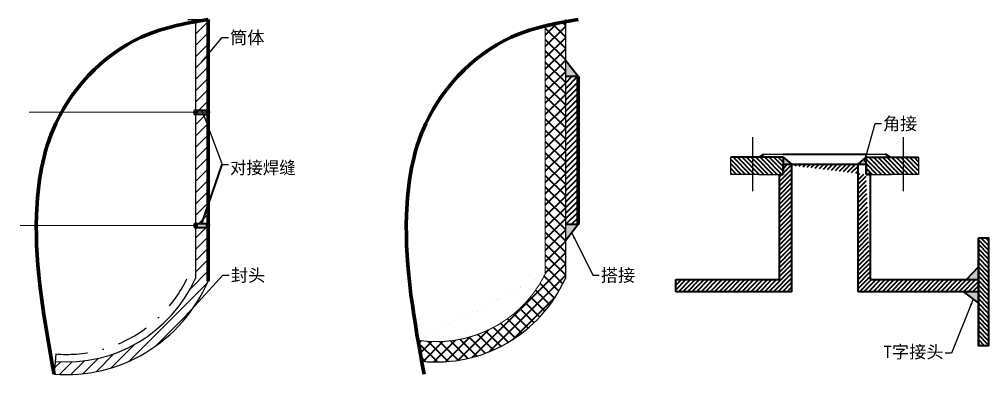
# Model space of a CAD drawing. Header units: millimetres. Extents: x 118 to 511, y -182 to 216.
# Drawn here: x 126.7 to 511.3, y 75.1 to 215.9 of the extents above; entities that cross this region are included whole.
import ezdxf

# ---------------------------------------------------------------- set-up
doc = ezdxf.new("R2010")
doc.units = ezdxf.units.MM
doc.linetypes.add('DASHDOT', pattern=[25.4, 12.7, -6.35, 0, -6.35])
doc.dimstyles.new('ISO-25', dxfattribs={"dimtxt": 2.5, "dimasz": 2.5, "dimexe": 1.25, "dimexo": 0.625, "dimtad": 1, "dimdsep": 46, "dimtxsty": 'Standard', "dimcen": 2.5, "dimadec": 0, "dimazin": 0, "dimtfac": 1, "dimtmove": 0, "dimatfit": 3, "dimfxl": 0, "dimarcsym": 0})

msp = doc.modelspace()

# ---------------------------------------------------------------- hatches: boundary and pattern name
at = {"lineweight": 40}
h = msp.add_hatch(dxfattribs=at)
h.set_pattern_fill('ANSI37', color=256, style=0)
edge = h.paths.add_edge_path()
edge.add_spline(control_points=[(343.348, 214.567), (340.696, 213.947), (338.016, 213.422), (335.348, 212.859)], knot_values=[5.1718793, 5.1718793, 5.1718793, 5.1718793, 13.333717, 13.333717, 13.333717, 13.333717], degree=3, periodic=0)
edge.add_line((335.348, 212.859), (335.348, 115.028))
edge.add_arc((292.102, 136.374), 48.228, 261.34467, 333.72933, ccw=False)
edge.add_line((284.844, 88.696), (286.33, 80.443))
edge.add_arc((292.102, 136.374), 56.228, 264.10794, 335.70075)
edge.add_line((343.348, 113.236), (343.348, 214.567))
for points in [[(343.348, 199.664), (343.348, 193.23), (348.348, 193.23)], [(201.53, 179.922), (196.53, 179.922), (196.53, 178.236), (201.53, 178.236)], [(201.53, 135.021), (196.53, 135.021), (196.53, 133.335), (201.53, 133.335)], [(348.348, 134.574), (343.348, 134.574), (343.348, 128.115)]]:
    msp.add_hatch(color=256, dxfattribs=at).paths.add_polyline_path(points)
h = msp.add_hatch(dxfattribs=at)
h.set_pattern_fill('ANSI31', color=256, scale=0.5, style=0)
h.paths.add_polyline_path([(348.348, 193.23), (343.348, 193.23), (343.348, 134.574), (348.348, 134.574)])
h = msp.add_hatch(color=256, dxfattribs=at)
edge = h.paths.add_edge_path()
edge.add_ellipse((201.53, 179.079), major_axis=(0, 0.947), ratio=0.5375412, start_angle=180, end_angle=360)
edge.add_line((201.53, 180.026), (201.53, 178.132))
edge = h.paths.add_edge_path()
edge.add_line((196.53, 179.079), (196.021, 179.079))
edge.add_ellipse((196.53, 179.079), major_axis=(0, 0.947), ratio=0.5375412, start_angle=90, end_angle=180)
edge.add_line((196.53, 178.132), (196.53, 179.079))
edge = h.paths.add_edge_path()
edge.add_line((196.53, 179.922), (196.53, 180.026))
edge.add_ellipse((196.53, 179.079), major_axis=(0, 0.947), ratio=0.5375412, start_angle=0, end_angle=90)
edge.add_line((196.021, 179.079), (196.53, 179.079))
edge.add_line((196.53, 179.079), (196.53, 179.922))
h = msp.add_hatch(dxfattribs=at)
h.set_pattern_fill('ANSI31', color=256, scale=0.4, style=0)
h.paths.add_polyline_path([(433.069, 158.501), (429.739, 158.501), (429.739, 154.501), (428.269, 154.501), (428.269, 112.802), (387.112, 112.802), (387.112, 108.002), (433.069, 108.002)])
h = msp.add_hatch(dxfattribs=at)
h.set_pattern_fill('ANSI31', color=256, scale=0.4, angle=90, style=0)
h.paths.add_polyline_path([(429.739, 158.501), (429.739, 161.262), (417.714, 161.262), (417.714, 154.501), (419.829, 154.501), (429.739, 154.501)])
h.paths.add_polyline_path([(477.566, 161.262), (462.692, 161.262), (462.692, 154.501), (464.269, 154.501), (472.603, 154.501), (477.566, 154.501)])
h.paths.add_polyline_path([(483.492, 161.262), (477.566, 161.262), (477.566, 154.501), (483.492, 154.501)])
h.paths.add_polyline_path([(417.714, 161.262), (408.939, 161.262), (408.939, 154.501), (417.714, 154.501)])
h = msp.add_hatch(color=256, dxfattribs=at)
h.paths.add_polyline_path([(429.739, 161.262), (429.739, 158.501), (433.069, 158.501)])
h.paths.add_polyline_path([(462.692, 161.262), (459.469, 158.501), (462.692, 158.501)])
h = msp.add_hatch(dxfattribs=at)
h.set_pattern_fill('ANSI31', color=256, scale=0.4, style=0)
h.paths.add_polyline_path([(459.469, 108.002), (459.469, 158.501)], flags=16)
edge = h.paths.add_edge_path()
edge.add_line((459.469, 108.002), (459.469, 158.501))
edge.add_line((462.692, 158.501), (462.692, 154.501))
edge.add_line((429.739, 158.501), (462.692, 158.501))
edge.add_line((464.269, 154.501), (464.269, 112.802))
edge.add_line((462.692, 154.501), (464.269, 154.501))
edge.add_line((464.269, 112.802), (507.215, 112.802))
edge.add_line((507.215, 108.002), (459.469, 108.002))
edge.add_line((507.215, 112.802), (507.215, 108.002))
h = msp.add_hatch(color=256, dxfattribs=at)
edge = h.paths.add_edge_path()
edge.add_ellipse((201.53, 134.178), major_axis=(0, 0.947), ratio=0.5375412, start_angle=180, end_angle=360)
edge.add_line((201.53, 135.125), (201.53, 133.231))
edge = h.paths.add_edge_path()
edge.add_line((196.53, 134.178), (196.021, 134.178))
edge.add_ellipse((196.53, 134.178), major_axis=(0, 0.947), ratio=0.5375412, start_angle=90, end_angle=180)
edge.add_line((196.53, 133.231), (196.53, 134.178))
edge = h.paths.add_edge_path()
edge.add_line((196.53, 135.021), (196.53, 135.125))
edge.add_ellipse((196.53, 134.178), major_axis=(0, 0.947), ratio=0.5375412, start_angle=0, end_angle=90)
edge.add_line((196.021, 134.178), (196.53, 134.178))
edge.add_line((196.53, 134.178), (196.53, 135.021))
h = msp.add_hatch(dxfattribs=at)
h.set_pattern_fill('ANSI31', color=256, scale=0.4, angle=90, style=0)
h.paths.add_polyline_path([(511.295, 129.378), (507.215, 129.378), (507.215, 86.601), (511.295, 86.601)])
h = msp.add_hatch(color=256, dxfattribs=at)
h.paths.add_polyline_path([(507.215, 117.811), (502.545, 112.802), (507.215, 112.802)])
h.paths.add_polyline_path([(507.215, 108.002), (501.338, 108.002), (507.215, 103.442)])

# ---------------------------------------------------------------- linework, layer by layer
for p, q in [((193.53, 215.893), (201.53, 215.893)), ((196.53, 215.893), (196.53, 113.236)), ((196.53, 214.49), (197.933, 215.893)), ((335.348, 212.859), (348.348, 215.893)), ((343.348, 215.893), (343.348, 113.236)), ((196.53, 210), (201.53, 215)), ((196.53, 205.51), (201.53, 210.51)), ((196.53, 201.02), (201.53, 206.02)), ((196.53, 196.53), (201.53, 201.53)), ((196.53, 192.04), (201.53, 197.04)), ((196.53, 187.55), (201.53, 192.55)), ((196.53, 183.059), (201.53, 188.059)), ((196.53, 178.569), (201.53, 183.569)), ((196.53, 174.079), (201.53, 179.079)), ((196.53, 169.589), (201.53, 174.589)), ((196.53, 165.099), (201.53, 170.099)), ((417.714, 147.854), (417.714, 169.281)), ((477.566, 147.854), (477.566, 169.281)), ((196.53, 160.609), (201.53, 165.609)), ((196.53, 156.119), (201.53, 161.119)), ((433.069, 108.002), (433.069, 158.501)), ((459.469, 108.002), (459.469, 158.501)), ((196.53, 151.629), (201.53, 156.629)), ((196.53, 147.138), (201.53, 152.138)), ((196.53, 142.648), (201.53, 147.648)), ((196.53, 138.158), (201.53, 143.158)), ((197.883, 135.021), (201.53, 138.668)), ((196.53, 129.178), (200.687, 133.335)), ((196.53, 124.688), (201.53, 129.688)), ((196.53, 120.198), (201.53, 125.198)), ((196.53, 115.708), (201.53, 120.708)), ((194.504, 109.192), (201.53, 116.217)), ((387.112, 112.802), (428.269, 112.802)), ((387.112, 112.802), (387.112, 108.002)), ((464.269, 112.802), (507.215, 112.802)), ((507.215, 112.802), (507.215, 108.002)), ((170.287, 80.484), (201.173, 111.371)), ((387.112, 108.002), (433.069, 108.002)), ((459.469, 108.002), (507.215, 108.002)), ((180.775, 86.482), (195.175, 100.882)), ((284.844, 88.696), (287.249, 75.339)), ((163.112, 77.799), (172.466, 87.153)), ((141.065, 83.314), (140.43, 75.339)), ((151.829, 75.497), (157.916, 81.584)), ((157.125, 76.302), (164.272, 83.45)), ((140.623, 77.761), (143.052, 80.191)), ((142.559, 75.207), (147.544, 80.192)), ((147.013, 75.171), (152.446, 80.604))]:
    msp.add_line(p, q)
at = {"lineweight": 80}
for p, q in [((201.53, 215.893), (201.53, 112.184)), ((348.348, 193.23), (348.348, 134.574))]:
    msp.add_line(p, q, dxfattribs=at)
at = {"lineweight": 40}
for p, q in [((348.348, 193.23), (343.348, 199.664)), ((348.348, 193.23), (343.348, 193.23)), ((420.251, 161.262), (422.07, 162.501)), ((429.739, 162.501), (462.692, 162.501)), ((472.181, 161.262), (470.361, 162.501)), ((199.03, 135.021), (207.154, 158.379)), ((429.739, 161.262), (408.939, 161.262)), ((429.739, 161.262), (429.739, 154.501)), ((429.739, 161.262), (433.069, 158.501)), ((429.739, 158.501), (462.692, 158.501)), ((429.739, 154.501), (429.739, 158.501)), ((429.739, 158.501), (433.069, 158.501)), ((433.069, 158.501), (433.069, 108.002)), ((459.469, 158.501), (462.692, 161.262)), ((459.469, 158.501), (462.692, 158.501)), ((459.469, 108.002), (459.469, 158.501)), ((459.469, 158.501), (462.692, 158.501)), ((459.469, 108.002), (459.469, 158.501)), ((459.469, 158.501), (462.692, 158.501)), ((462.692, 154.501), (462.692, 161.262)), ((462.692, 161.262), (483.492, 161.262)), ((462.692, 158.501), (462.692, 154.501)), ((462.692, 158.501), (462.692, 154.501)), ((462.692, 158.501), (462.692, 154.501)), ((483.492, 161.262), (483.492, 161.262)), ((428.269, 154.501), (429.739, 154.501)), ((428.269, 112.802), (428.269, 154.501)), ((428.269, 154.501), (429.739, 154.501)), ((462.692, 154.501), (464.269, 154.501)), ((462.692, 154.501), (464.269, 154.501)), ((464.269, 154.501), (464.269, 112.802)), ((464.269, 154.501), (464.269, 112.802)), ((348.348, 134.574), (343.348, 134.574)), ((348.348, 134.574), (343.348, 128.115)), ((507.215, 129.378), (507.215, 86.626)), ((502.545, 112.802), (507.215, 117.811)), ((387.112, 108.002), (387.112, 112.802)), ((387.112, 112.802), (428.269, 112.802)), ((464.269, 112.802), (507.215, 112.802)), ((464.269, 112.802), (507.215, 112.802)), ((507.215, 112.802), (507.215, 108.002)), ((507.215, 112.802), (507.215, 108.002)), ((433.069, 108.002), (387.112, 108.002)), ((507.215, 108.002), (459.469, 108.002)), ((507.215, 108.002), (459.469, 108.002)), ((501.338, 108.002), (507.215, 103.442))]:
    msp.add_line(p, q, dxfattribs=at)
at = {"linetype": 'Continuous'}
for p, q in [((416.939, 162.501), (416.939, 162.501)), ((422.07, 162.501), (429.739, 162.501)), ((462.692, 162.501), (470.361, 162.501)), ((475.492, 162.501), (475.492, 162.501)), ((475.492, 162.501), (475.492, 162.501)), ((408.939, 154.501), (408.939, 161.262)), ((483.492, 161.262), (483.492, 154.501)), ((419.829, 154.501), (408.939, 154.501)), ((419.829, 154.501), (429.739, 154.501)), ((428.269, 154.501), (428.269, 112.802)), ((462.692, 154.501), (472.603, 154.501)), ((464.269, 154.501), (464.269, 112.802)), ((483.492, 154.501), (472.603, 154.501))]:
    msp.add_line(p, q, dxfattribs=at)
at = {"lineweight": 70}
msp.add_lwpolyline([(335.348, 213.901, 0.4, 0.4, 0), (335.348, 115.028, 0.4, 0.4, -0.3267763), (284.844, 88.696, 0.4, 0.4, -0.3070455)], format="xyseb", dxfattribs=at)
at = {"lineweight": 40, "const_width": 0.4}
for points in [[(201.53, 179.079), (130.428, 179.079)], [(196.53, 134.178), (126.86, 134.178)]]:
    msp.add_lwpolyline(points, dxfattribs=at)
at = {"lineweight": 40}
for points in [[(196.53, 179.922), (201.53, 179.922), (201.53, 178.236), (196.53, 178.236)], [(196.53, 135.021), (201.53, 135.021), (201.53, 133.335), (196.53, 133.335)], [(507.215, 129.378), (511.295, 129.378), (511.295, 86.601), (507.215, 86.601)]]:
    msp.add_lwpolyline(points, close=True, dxfattribs=at)
for centre, radius, start, end in [((145.283, 136.374), 61.228, 265.45386, 336.72853), ((145.283, 136.374), 56.228, 265.45386, 335.70075), ((292.102, 136.374), 56.228, 264.09295, 335.70075)]:
    msp.add_arc(centre, radius, start, end)
at = {"linetype": 'DASHDOT'}
msp.add_arc((145.283, 136.374), 53.228, 265.45386, 335.70075, dxfattribs=at)
at = {"lineweight": 40}
for centre in [(196.53, 179.079), (201.53, 179.079), (196.53, 134.178), (201.53, 134.178)]:
    msp.add_ellipse(centre, major_axis=(0, 0.947), ratio=0.5375412, dxfattribs=at)
at = {"lineweight": 70, "start_tangent": (-0.9566107, -0.2913692)}
for points in [[(201.53, 215.893), (177.947, 210.08), (141.108, 174.709), (133.453, 138.383), (140.43, 75.339)], [(348.348, 215.893), (324.765, 210.08), (287.926, 174.709), (280.272, 138.383), (287.249, 75.339)]]:
    msp.add_spline(points, degree=3, dxfattribs=at)
at = {"layer": 'Defpoints', "color": 0, "linetype": 'ByBlock'}
for p in [(464.269, 126.777), (394.411, 112.802), (428.269, 112.802)]:
    msp.add_point(p, dxfattribs=at)

# ---------------------------------------------------------------- texts
at = {"lineweight": 70, "char_height": 5, "attachment_point": 1}
for s, insert in [('{\\f宋体|b0|i0|c134|p2;筒体}', (210.279, 211.189)), ('{\\fTxt|b0|i0|c134|p2;对接焊缝}', (210.279, 159.629)), ('{\\f宋体|b0|i0|c134|p2;封头}', (210.576, 117.002)), ('{\\f宋体|b0|i0|c134|p2;搭接}', (357.394, 117.002))]:
    msp.add_mtext(s, dxfattribs=dict(at, insert=insert))
at = {"lineweight": 40, "char_height": 5}
for s, insert, attachment_point in [('{\\f宋体|b0|i0|c134|p2;角接}', (469.359, 177.08), 1), ('T{\\f宋体|b0|i0|c134|p2;字接头}', (493.405, 81.102), 9)]:
    msp.add_mtext(s, dxfattribs=dict(at, insert=insert, attachment_point=attachment_point))

# ---------------------------------------------------------------- leaders
at = {"lineweight": 70, "annotation_type": 0, "has_hookline": 1, "hookline_direction": 0}
for points, text_width in [([(199.03, 199.03), (207.154, 208.689), (209.654, 208.689)], 13.861), ([(199.03, 179.922), (207.154, 158.379), (209.654, 158.379)], 28.194), ([(345.848, 131.345), (354.269, 114.502), (356.769, 114.502)], 13.917), ([(191.995, 97.703), (207.451, 114.502), (209.951, 114.502)], 13.972)]:
    msp.add_leader(points, dimstyle='ISO-25', override={"dimgap": 0.625, "dimtad": 0}, dxfattribs=dict(at, text_width=text_width))
at = {"lineweight": 40, "annotation_type": 0, "has_hookline": 1}
for points, hookline_direction, text_width in [([(462.033, 159.401), (466.234, 174.58), (468.734, 174.58)], 0, 13.833), ([(505.204, 105.003), (496.53, 83.602), (494.03, 83.602)], 1, 26.333)]:
    msp.add_leader(points, dimstyle='ISO-25', override={"dimgap": 0.625, "dimtad": 0}, dxfattribs=dict(at, hookline_direction=hookline_direction, text_width=text_width))

doc.saveas('drawing.dxf')
